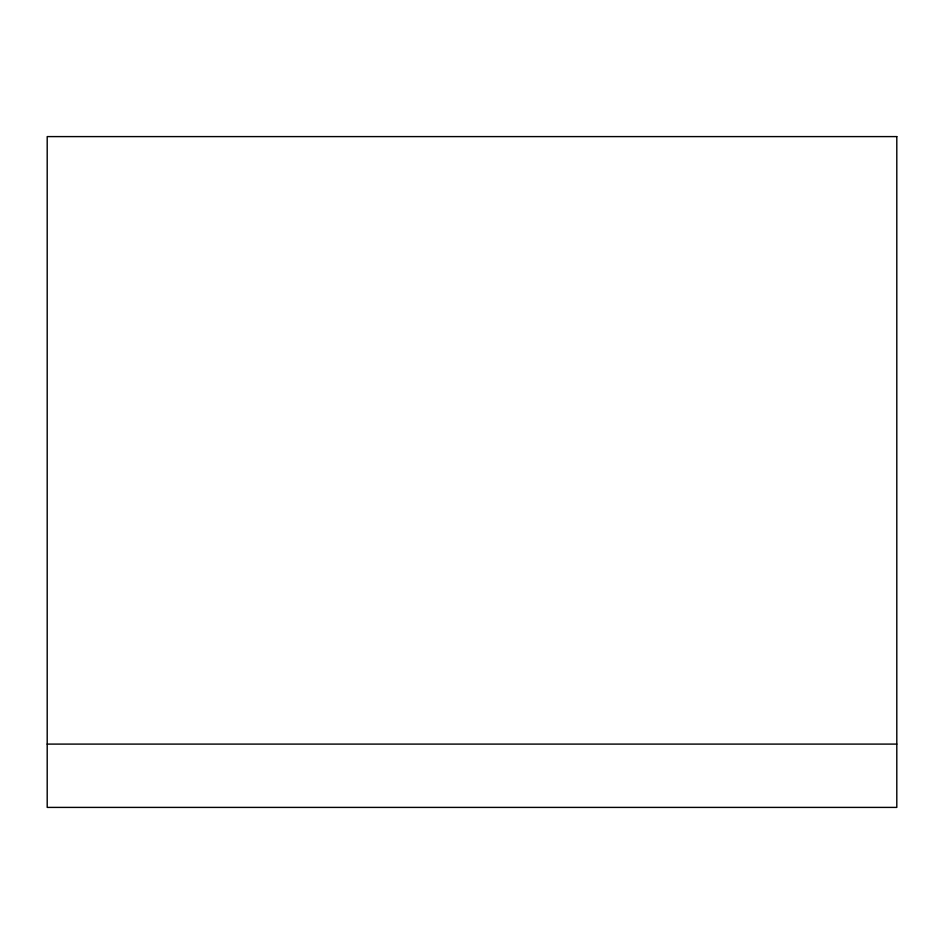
<?xml version="1.0" encoding="UTF-8"?>
<svg xmlns="http://www.w3.org/2000/svg" width="944" height="944" viewBox="0 0 944 944"><rect width="100%" height="100%" fill="white"/><g stroke="black" fill="none" stroke-linecap="round" stroke-linejoin="round"><path stroke-width="1.42" d="M47.2 744.096L896.8 744.096M896.8 136.597L47.2 136.597L47.2 807.403L896.8 807.403L896.8 136.597"/></g></svg>
